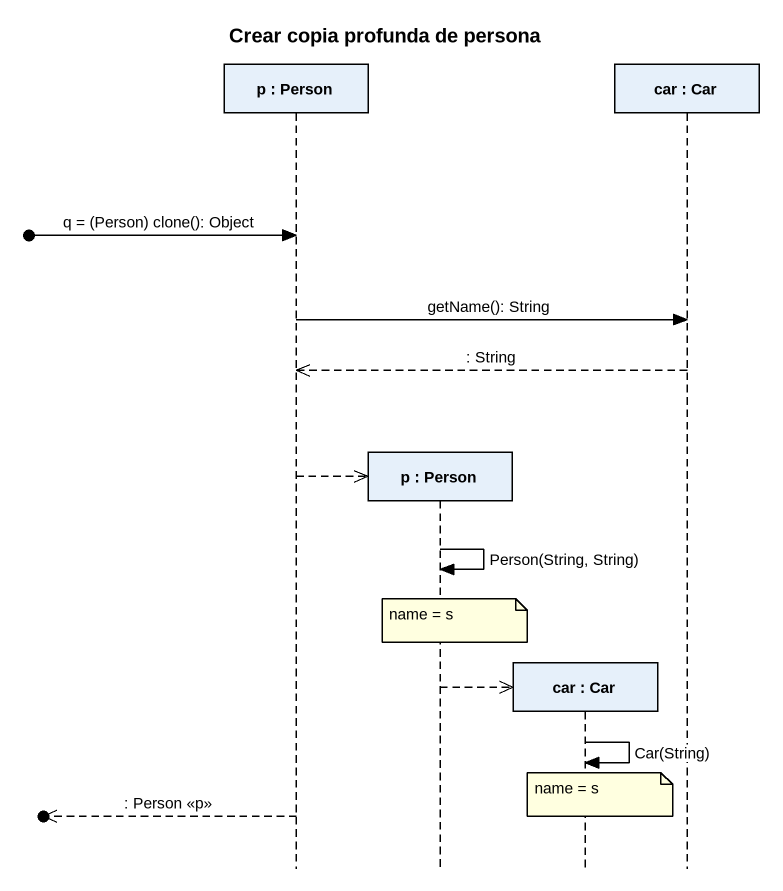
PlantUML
@startuml
title Crear copia profunda de persona
hide footbox
participant "p : Person" as p
participant "p : Person" as p_2
participant "car : Car" as car
participant "car : Car" as car_2

[o-> p : q = (Person) clone(): Object
p -> car_2 : getName(): String
car_2 -->> p : : String
p -->> p_2 **
p_2 -> p_2 : Person(String, String)
note over p_2 : name = s
p_2 -->> car **
car -> car : Car(String)
note over car : name = s
[o<<-- p : : Person <<p>>
@enduml
